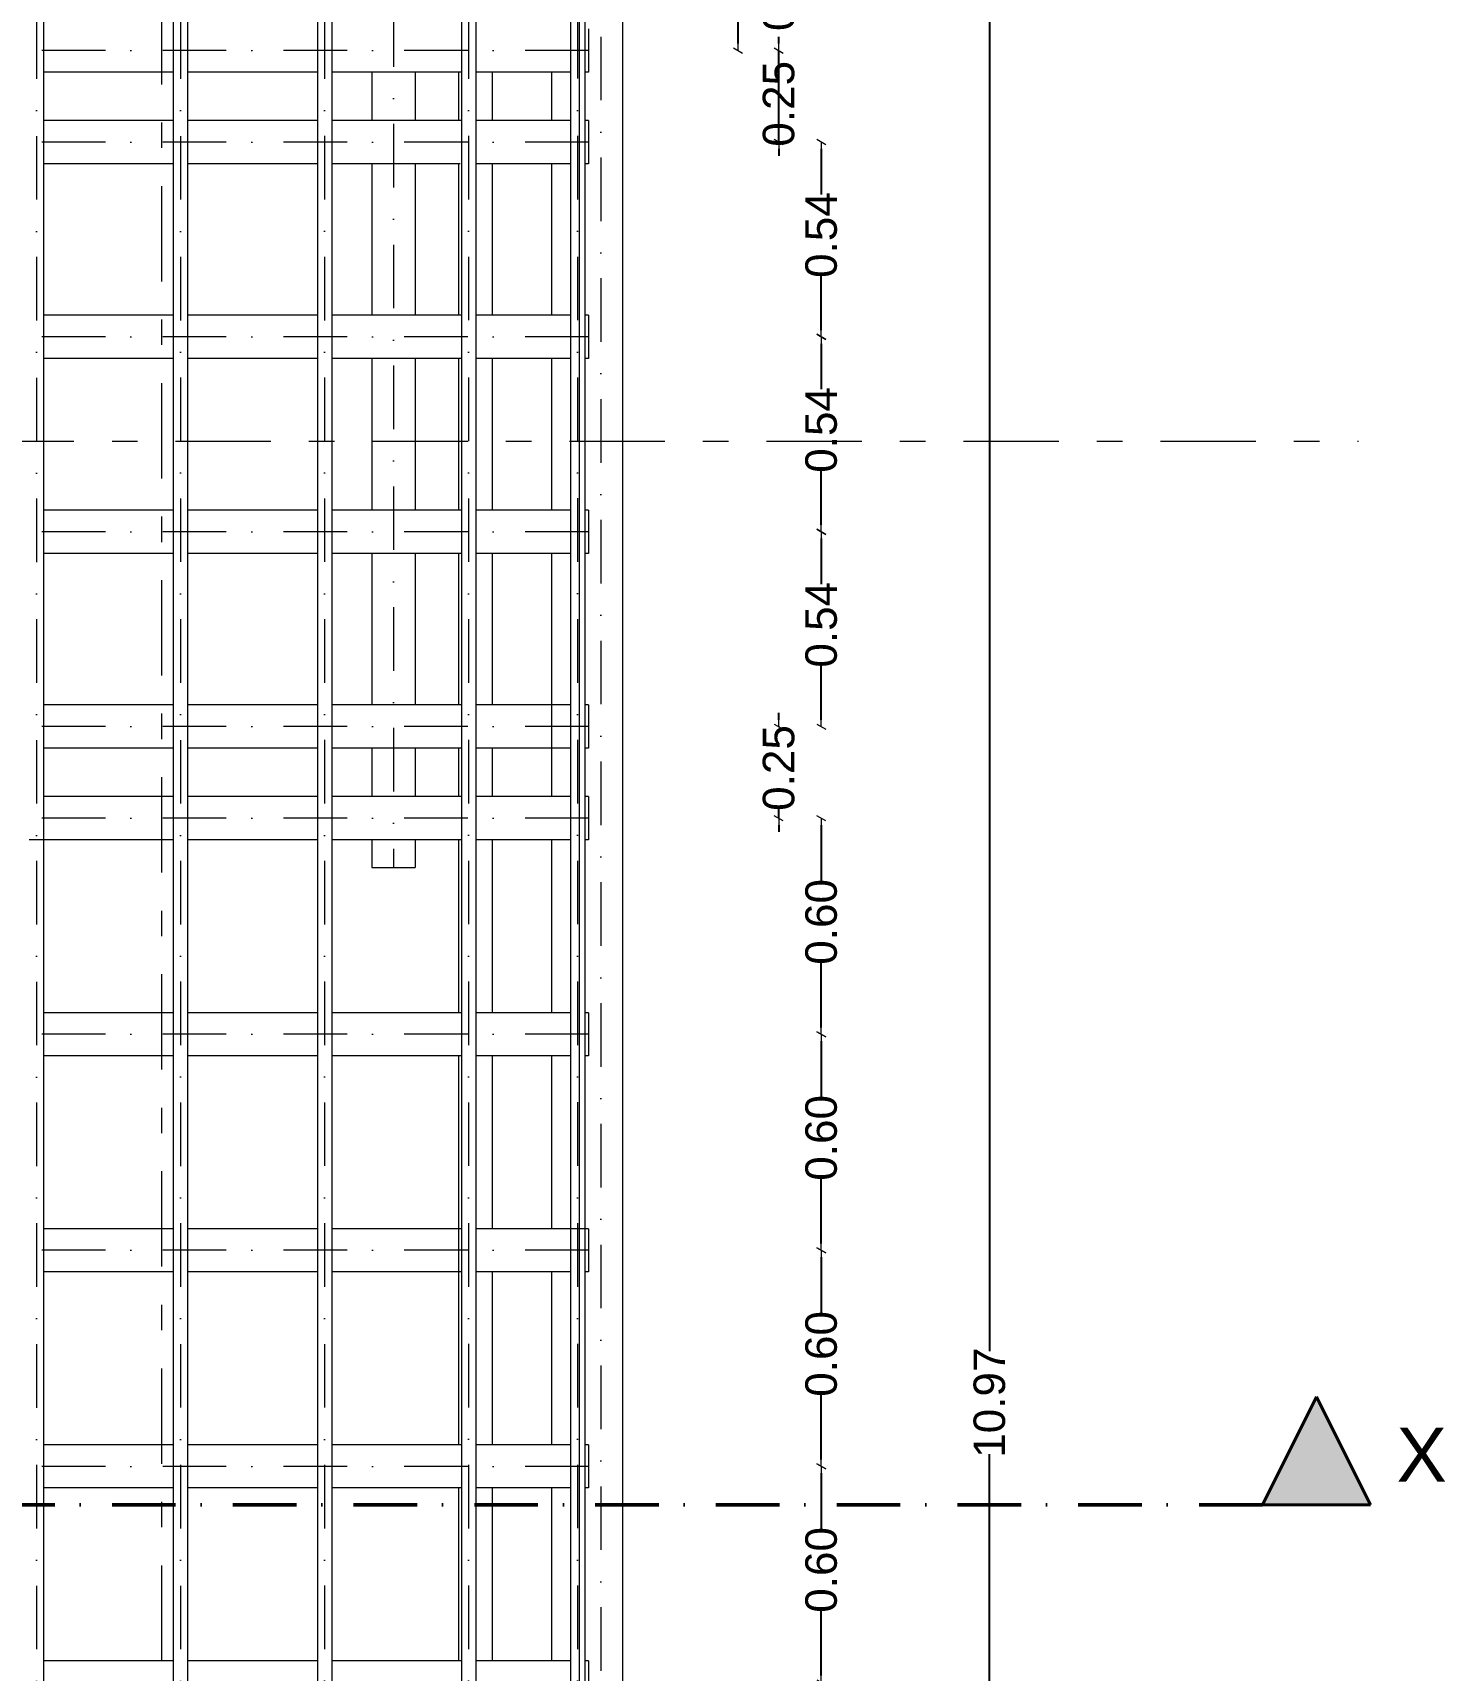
# Model space of a CAD drawing. Header units: millimetres. Extents: x -71878 to 121433, y -67383 to 83273.
# Drawn here: x -22085 to -18164, y 14594 to 19138 of the extents above; entities that cross this region are included whole.
import ezdxf

# ---------------------------------------------------------------- set-up
doc = ezdxf.new("R2010")
doc.units = ezdxf.units.MM
doc.header["$MEASUREMENT"] = 0
doc.linetypes.add('Dot & Dashed', pattern=[335.138881, 176.388884, -88.194442, 0, -70.555556])
doc.linetypes.add('Double Dashed', pattern=[546.805537, 264.583325, -105.833328, 70.555556, -105.833328])
for name, color, linetype, lineweight in [('ACOTACIONES', 7, 'Continuous', 9), ('CORTES_Pluma_Nº__1', 7, 'Continuous', 0), ('CORTES_Pluma_Nº__101', 7, 'Continuous', 40), ('CORTES_Pluma_Nº__121', 7, 'Continuous', 50), ('EJES_Pluma_Nº__21', 7, 'Continuous', 5), ('ENTIRADO_Pluma_Nº__21', 7, 'Continuous', 5), ('Vigas_Pluma_Nº__21', 7, 'Continuous', 5)]:
    doc.layers.add(name, color=color, linetype=linetype, lineweight=lineweight)
doc.layers.add('CORTES', color=7, linetype='Continuous')
doc.layers.add('ENTIRADO_Pluma_Nº__24', color=7, linetype='Continuous', lineweight=5, true_color=0x969696)
doc.layers.add('Vigas_Pluma_Nº__24', color=7, linetype='Continuous', lineweight=5, true_color=0x969696)
doc.styles.add('Estilo_Generado_2', font='Arial.ttf')
doc.dimstyles.new('Estilo_Generado__2', dxfattribs={"dimtxt": 87.5, "dimasz": 19, "dimexe": 0.18, "dimexo": 0, "dimgap": 0.09, "dimtad": 0, "dimlfac": 0.001, "dimzin": 0, "dimdsep": 46, "dimtxsty": 'Estilo_Generado_2', "dimblk": 'ARROWHEAD_2', "dimblk1": 'ARROWHEAD_2', "dimblk2": 'ARROWHEAD_2', "dimcen": 0.09, "dimse1": 1, "dimse2": 1, "dimclrd": 7, "dimclre": 7, "dimclrt": 7, "dimadec": 0, "dimazin": 0, "dimtfac": 1, "dimtmove": 0, "dimatfit": 3, "dimfxl": 1, "dimtolj": 1, "dimtzin": 0, "dimarcsym": 0})

# ---------------------------------------------------------------- blocks, each defined once
blk = doc.blocks.new('ARROWHEAD_2')
at = {"color": 0, "linetype": 'Continuous', "lineweight": 0}
for p, q in [((0, 0), (-1, 0)), ((-0.38, -0.66), (0.38, 0.66))]:
    blk.add_line(p, q, dxfattribs=at)
blk = doc.blocks.new('*D510')
at = {"layer": 'ACOTACIONES', "color": 7, "linetype": 'Continuous', "lineweight": -2, "transparency": 16777216}
for p, q in [((-19895.6, 15140.9), (-19895.6, 14985.5)), ((-19895.6, 14579.5), (-19895.6, 14759.7))]:
    blk.add_line(p, q, dxfattribs=at)
at = {"layer": 'Defpoints', "color": 0, "linetype": 'Continuous', "transparency": 16777216}
for p in [(-20541.7, 15159.9), (-19895.6, 15159.9), (-20541.7, 14560.5)]:
    blk.add_point(p, dxfattribs=at)
at = {"layer": 'ACOTACIONES', "color": 7, "linetype": 'Continuous', "lineweight": -2, "transparency": 16777216, "xscale": 19, "yscale": 19, "zscale": 19}
for p, rotation in [((-19895.6, 15159.9), 90), ((-19895.6, 14560.5), 270)]:
    blk.add_blockref('ARROWHEAD_2', p, dxfattribs=dict(at, rotation=rotation))
at = {"layer": 'ACOTACIONES', "color": 7, "linetype": 'Continuous', "transparency": 16777216, "insert": (-19895.6, 14872.6), "char_height": 87.5, "attachment_point": 5, "rotation": 90, "style": 'Estilo_Generado_2'}
blk.add_mtext('\\A1;0.60', dxfattribs=at)
blk = doc.blocks.new('*D511')
at = {"layer": 'ACOTACIONES', "color": 7, "linetype": 'Continuous', "lineweight": -2, "transparency": 16777216}
for p, q in [((-19895.6, 15740.4), (-19895.6, 15584.9)), ((-19895.6, 15178.9), (-19895.6, 15359.1))]:
    blk.add_line(p, q, dxfattribs=at)
at = {"layer": 'Defpoints', "color": 0, "linetype": 'Continuous', "transparency": 16777216}
for p in [(-20541.7, 15759.4), (-19895.6, 15759.4), (-20541.7, 15159.9)]:
    blk.add_point(p, dxfattribs=at)
at = {"layer": 'ACOTACIONES', "color": 7, "linetype": 'Continuous', "lineweight": -2, "transparency": 16777216, "xscale": 19, "yscale": 19, "zscale": 19}
for p, rotation in [((-19895.6, 15759.4), 90), ((-19895.6, 15159.9), 270)]:
    blk.add_blockref('ARROWHEAD_2', p, dxfattribs=dict(at, rotation=rotation))
at = {"layer": 'ACOTACIONES', "color": 7, "linetype": 'Continuous', "transparency": 16777216, "insert": (-19895.6, 15472), "char_height": 87.5, "attachment_point": 5, "rotation": 90, "style": 'Estilo_Generado_2'}
blk.add_mtext('\\A1;0.60', dxfattribs=at)
blk = doc.blocks.new('*D512')
at = {"layer": 'ACOTACIONES', "color": 7, "linetype": 'Continuous', "lineweight": -2, "transparency": 16777216}
for p, q in [((-19895.6, 16339.9), (-19895.6, 16184.4)), ((-19895.6, 15778.4), (-19895.6, 15958.6))]:
    blk.add_line(p, q, dxfattribs=at)
at = {"layer": 'Defpoints', "color": 0, "linetype": 'Continuous', "transparency": 16777216}
for p in [(-20541.7, 16358.9), (-19895.6, 16358.9), (-20541.7, 15759.4)]:
    blk.add_point(p, dxfattribs=at)
at = {"layer": 'ACOTACIONES', "color": 7, "linetype": 'Continuous', "lineweight": -2, "transparency": 16777216, "xscale": 19, "yscale": 19, "zscale": 19}
for p, rotation in [((-19895.6, 16358.9), 90), ((-19895.6, 15759.4), 270)]:
    blk.add_blockref('ARROWHEAD_2', p, dxfattribs=dict(at, rotation=rotation))
at = {"layer": 'ACOTACIONES', "color": 7, "linetype": 'Continuous', "transparency": 16777216, "insert": (-19895.6, 16071.5), "char_height": 87.5, "attachment_point": 5, "rotation": 90, "style": 'Estilo_Generado_2'}
blk.add_mtext('\\A1;0.60', dxfattribs=at)
blk = doc.blocks.new('*D513')
at = {"layer": 'ACOTACIONES', "color": 7, "linetype": 'Continuous', "lineweight": -2, "transparency": 16777216}
for p, q in [((-19895.6, 16939.3), (-19895.6, 16783.8)), ((-19895.6, 16377.9), (-19895.6, 16558))]:
    blk.add_line(p, q, dxfattribs=at)
at = {"layer": 'Defpoints', "color": 0, "linetype": 'Continuous', "transparency": 16777216}
for p in [(-20541.7, 16958.3), (-19895.6, 16958.3), (-20541.7, 16358.9)]:
    blk.add_point(p, dxfattribs=at)
at = {"layer": 'ACOTACIONES', "color": 7, "linetype": 'Continuous', "lineweight": -2, "transparency": 16777216, "xscale": 19, "yscale": 19, "zscale": 19}
for p, rotation in [((-19895.6, 16958.3), 90), ((-19895.6, 16358.9), 270)]:
    blk.add_blockref('ARROWHEAD_2', p, dxfattribs=dict(at, rotation=rotation))
at = {"layer": 'ACOTACIONES', "color": 7, "linetype": 'Continuous', "transparency": 16777216, "insert": (-19895.6, 16670.9), "char_height": 87.5, "attachment_point": 5, "rotation": 90, "style": 'Estilo_Generado_2'}
blk.add_mtext('\\A1;0.60', dxfattribs=at)
blk = doc.blocks.new('*D514')
at = {"layer": 'ACOTACIONES', "color": 7, "linetype": 'Continuous', "lineweight": -2, "transparency": 16777216}
for p, q in [((-20013.7, 17231.7), (-20013.7, 17250.7)), ((-20013.7, 17212.7), (-20013.7, 17210.8)), ((-20013.7, 16958.3), (-20013.7, 16985)), ((-20013.7, 16939.3), (-20013.7, 16920.3))]:
    blk.add_line(p, q, dxfattribs=at)
at = {"layer": 'Defpoints', "color": 0, "linetype": 'Continuous', "transparency": 16777216}
for p in [(-20541.7, 17212.7), (-20013.7, 17212.7), (-20541.7, 16958.3)]:
    blk.add_point(p, dxfattribs=at)
at = {"layer": 'ACOTACIONES', "color": 7, "linetype": 'Continuous', "lineweight": -2, "transparency": 16777216, "xscale": 19, "yscale": 19, "zscale": 19}
for p, rotation in [((-20013.7, 17212.7), 270), ((-20013.7, 16958.3), 90)]:
    blk.add_blockref('ARROWHEAD_2', p, dxfattribs=dict(at, rotation=rotation))
at = {"layer": 'ACOTACIONES', "color": 7, "linetype": 'Continuous', "transparency": 16777216, "insert": (-20013.7, 17097.9), "char_height": 87.5, "attachment_point": 5, "rotation": 90, "style": 'Estilo_Generado_2'}
blk.add_mtext('\\A1;0.25', dxfattribs=at)
blk = doc.blocks.new('*D515')
at = {"layer": 'ACOTACIONES', "color": 7, "linetype": 'Continuous', "lineweight": -2, "transparency": 16777216}
for p, q in [((-19895.6, 17734.4), (-19895.6, 17608.3)), ((-19895.6, 17231.7), (-19895.6, 17382.5))]:
    blk.add_line(p, q, dxfattribs=at)
at = {"layer": 'Defpoints', "color": 0, "linetype": 'Continuous', "transparency": 16777216}
for p in [(-20541.7, 17753.4), (-19895.6, 17753.4), (-20541.7, 17212.7)]:
    blk.add_point(p, dxfattribs=at)
at = {"layer": 'ACOTACIONES', "color": 7, "linetype": 'Continuous', "lineweight": -2, "transparency": 16777216, "xscale": 19, "yscale": 19, "zscale": 19}
for p, rotation in [((-19895.6, 17753.4), 90), ((-19895.6, 17212.7), 270)]:
    blk.add_blockref('ARROWHEAD_2', p, dxfattribs=dict(at, rotation=rotation))
at = {"layer": 'ACOTACIONES', "color": 7, "linetype": 'Continuous', "transparency": 16777216, "insert": (-19895.6, 17495.4), "char_height": 87.5, "attachment_point": 5, "rotation": 90, "style": 'Estilo_Generado_2'}
blk.add_mtext('\\A1;0.54', dxfattribs=at)
blk = doc.blocks.new('*D516')
at = {"layer": 'ACOTACIONES', "color": 7, "linetype": 'Continuous', "lineweight": -2, "transparency": 16777216}
for p, q in [((-19895.6, 18275.1), (-19895.6, 18149)), ((-19895.6, 17772.4), (-19895.6, 17923.2))]:
    blk.add_line(p, q, dxfattribs=at)
at = {"layer": 'Defpoints', "color": 0, "linetype": 'Continuous', "transparency": 16777216}
for p in [(-20541.7, 18294.1), (-19895.6, 18294.1), (-20541.7, 17753.4)]:
    blk.add_point(p, dxfattribs=at)
at = {"layer": 'ACOTACIONES', "color": 7, "linetype": 'Continuous', "lineweight": -2, "transparency": 16777216, "xscale": 19, "yscale": 19, "zscale": 19}
for p, rotation in [((-19895.6, 18294.1), 90), ((-19895.6, 17753.4), 270)]:
    blk.add_blockref('ARROWHEAD_2', p, dxfattribs=dict(at, rotation=rotation))
at = {"layer": 'ACOTACIONES', "color": 7, "linetype": 'Continuous', "transparency": 16777216, "insert": (-19895.6, 18036.1), "char_height": 87.5, "attachment_point": 5, "rotation": 90, "style": 'Estilo_Generado_2'}
blk.add_mtext('\\A1;0.54', dxfattribs=at)
blk = doc.blocks.new('*D517')
at = {"layer": 'ACOTACIONES', "color": 7, "linetype": 'Continuous', "lineweight": -2, "transparency": 16777216}
for p, q in [((-19895.6, 18815.8), (-19895.6, 18689.7)), ((-19895.6, 18313.1), (-19895.6, 18463.9))]:
    blk.add_line(p, q, dxfattribs=at)
at = {"layer": 'Defpoints', "color": 0, "linetype": 'Continuous', "transparency": 16777216}
for p in [(-20541.7, 18834.8), (-19895.6, 18834.8), (-20541.7, 18294.1)]:
    blk.add_point(p, dxfattribs=at)
at = {"layer": 'ACOTACIONES', "color": 7, "linetype": 'Continuous', "lineweight": -2, "transparency": 16777216, "xscale": 19, "yscale": 19, "zscale": 19}
for p, rotation in [((-19895.6, 18834.8), 90), ((-19895.6, 18294.1), 270)]:
    blk.add_blockref('ARROWHEAD_2', p, dxfattribs=dict(at, rotation=rotation))
at = {"layer": 'ACOTACIONES', "color": 7, "linetype": 'Continuous', "transparency": 16777216, "insert": (-19895.6, 18576.8), "char_height": 87.5, "attachment_point": 5, "rotation": 90, "style": 'Estilo_Generado_2'}
blk.add_mtext('\\A1;0.54', dxfattribs=at)
blk = doc.blocks.new('*D518')
at = {"layer": 'ACOTACIONES', "color": 7, "linetype": 'Continuous', "lineweight": -2, "transparency": 16777216}
for p, q in [((-20013.7, 19108.2), (-20013.7, 19127.2)), ((-20013.7, 18834.8), (-20013.7, 19089.2)), ((-20013.7, 18815.8), (-20013.7, 18796.8))]:
    blk.add_line(p, q, dxfattribs=at)
at = {"layer": 'Defpoints', "color": 0, "linetype": 'Continuous', "transparency": 16777216}
for p in [(-20541.7, 19089.2), (-20013.7, 19089.2), (-20541.7, 18834.8)]:
    blk.add_point(p, dxfattribs=at)
at = {"layer": 'ACOTACIONES', "color": 7, "linetype": 'Continuous', "lineweight": -2, "transparency": 16777216, "xscale": 19, "yscale": 19, "zscale": 19}
for p, rotation in [((-20013.7, 19089.2), 270), ((-20013.7, 18834.8), 90)]:
    blk.add_blockref('ARROWHEAD_2', p, dxfattribs=dict(at, rotation=rotation))
at = {"layer": 'ACOTACIONES', "color": 7, "linetype": 'Continuous', "transparency": 16777216, "insert": (-20013.7, 18941), "char_height": 87.5, "attachment_point": 5, "rotation": 90, "style": 'Estilo_Generado_2'}
blk.add_mtext('\\A1;0.25', dxfattribs=at)
blk = doc.blocks.new('*D519')
at = {"layer": 'ACOTACIONES', "color": 7, "linetype": 'Continuous', "lineweight": -2, "transparency": 16777216}
for p, q in [((-20126.6, 19242.4), (-20126.6, 19262.1)), ((-20126.6, 19108.2), (-20126.6, 19223.4))]:
    blk.add_line(p, q, dxfattribs=at)
at = {"layer": 'Defpoints', "color": 0, "linetype": 'Continuous', "transparency": 16777216}
for p in [(-20541.7, 19242.4), (-20126.6, 19242.4), (-20541.7, 19089.2)]:
    blk.add_point(p, dxfattribs=at)
at = {"layer": 'ACOTACIONES', "color": 7, "linetype": 'Continuous', "lineweight": -2, "transparency": 16777216, "xscale": 19, "yscale": 19, "zscale": 19}
for p, rotation in [((-20126.6, 19242.4), 90), ((-20126.6, 19089.2), 270)]:
    blk.add_blockref('ARROWHEAD_2', p, dxfattribs=dict(at, rotation=rotation))
at = {"layer": 'ACOTACIONES', "color": 7, "linetype": 'Continuous', "transparency": 16777216, "insert": (-20013.7, 19262.1), "char_height": 87.5, "attachment_point": 5, "rotation": 90, "style": 'Estilo_Generado_2'}
blk.add_mtext('\\A1;0.15', dxfattribs=at)
blk = doc.blocks.new('*D523')
at = {"layer": 'ACOTACIONES', "color": 7, "linetype": 'Continuous', "lineweight": -2, "transparency": 16777216}
for p, q in [((-19428.7, 20784.5), (-19428.7, 15480)), ((-19428.7, 9857.1), (-19428.7, 15193.3))]:
    blk.add_line(p, q, dxfattribs=at)
at = {"layer": 'Defpoints', "color": 0, "linetype": 'Continuous', "transparency": 16777216}
for p in [(-20507.8, 20803.5), (-19428.7, 20803.5), (-20507.8, 9838.1)]:
    blk.add_point(p, dxfattribs=at)
at = {"layer": 'ACOTACIONES', "color": 7, "linetype": 'Continuous', "lineweight": -2, "transparency": 16777216, "xscale": 19, "yscale": 19, "zscale": 19}
for p, rotation in [((-19428.7, 20803.5), 90), ((-19428.7, 9838.1), 270)]:
    blk.add_blockref('ARROWHEAD_2', p, dxfattribs=dict(at, rotation=rotation))
at = {"layer": 'ACOTACIONES', "color": 7, "linetype": 'Continuous', "transparency": 16777216, "insert": (-19428.7, 15336.6), "char_height": 87.5, "attachment_point": 5, "rotation": 90, "style": 'Estilo_Generado_2'}
blk.add_mtext('\\A1;10.97', dxfattribs=at)
blk = doc.blocks.new('Plano de Corte_1_2', base_point=(47322.7, 31315.5))
at = {"layer": 'CORTES', "linetype": 'Continuous', "lineweight": 0, "true_color": 0x000000}
blk.add_hatch(color=18, dxfattribs=at).paths.add_polyline_path([(47472.7, 31315.5), (47172.7, 31315.5), (47322.7, 31615.5)])
at = {"layer": 'CORTES_Pluma_Nº__101', "linetype": 'Continuous'}
for p, q in [((47172.7, 31315.5), (47322.7, 31615.5)), ((47322.7, 31615.5), (47472.7, 31315.5)), ((47472.7, 31315.5), (47172.7, 31315.5))]:
    blk.add_line(p, q, dxfattribs=at)
at = {"layer": 'CORTES_Pluma_Nº__121', "linetype": 'Dot & Dashed'}
blk.add_line((47172.7, 31315.5), (29881.2, 31315.5), dxfattribs=at)
at = {"layer": 'CORTES_Pluma_Nº__1', "insert": (47684.3, 31379.9), "char_height": 150, "attachment_point": 9, "style": 'Estilo_Generado_2'}
blk.add_mtext('\\A1;{\\fSwis721 BT|b0|i0|c0|p34;X}', dxfattribs=at)

msp = doc.modelspace()

# ---------------------------------------------------------------- linework, layer by layer
at = {"layer": 'EJES_Pluma_Nº__21', "linetype": 'Double Dashed'}
for p, q in [((-21726.504, 14620.49), (-21726.504, 23452.423)), ((-36998.627, 18005.063), (-18404.731, 18005.063))]:
    msp.add_line(p, q, dxfattribs=at)
at = {"layer": 'ENTIRADO_Pluma_Nº__21', "linetype": 'Continuous'}
for p, q in [((-22054.507, 20862.932), (-22054.507, 9971.763)), ((-21694.507, 20863.068), (-21694.507, 9971.763)), ((-21654.507, 20863.068), (-21654.507, 9971.763)), ((-21294.507, 20863.205), (-21294.507, 9971.763)), ((-21254.507, 20863.205), (-21254.507, 9971.763)), ((-20894.507, 20863.341), (-20894.507, 9971.763)), ((-20854.507, 20863.341), (-20854.507, 9971.763)), ((-20591.931, 20863.444), (-20591.931, 9971.763)), ((-20551.931, 20863.444), (-20551.931, 19029.218)), ((-20551.931, 19029.218), (-20551.931, 9971.763))]:
    msp.add_line(p, q, dxfattribs=at)
at = {"layer": 'ENTIRADO_Pluma_Nº__24', "linetype": 'Dot & Dashed'}
for p, q in [((-22074.507, 20862.932), (-22074.507, 9971.763)), ((-21674.507, 20863.068), (-21674.507, 9971.763)), ((-21274.507, 20863.205), (-21274.507, 9971.763)), ((-20874.507, 20863.341), (-20874.507, 9971.763)), ((-20571.931, 20863.444), (-20571.931, 9971.763))]:
    msp.add_line(p, q, dxfattribs=at)
at = {"layer": 'Vigas_Pluma_Nº__21', "linetype": 'Continuous'}
for p, q in [((-20567.803, 20743.388), (-20567.803, 9898.082)), ((-20447.803, 20743.486), (-20447.803, 9898.123)), ((-20541.684, 19149.218), (-20541.684, 19029.218)), ((-21694.507, 19029.218), (-22054.507, 19029.218)), ((-21294.507, 19029.218), (-21654.507, 19029.218)), ((-20894.507, 19029.218), (-21254.507, 19029.218)), ((-21142.993, 19029.218), (-21142.993, 18894.796)), ((-21022.993, 19029.218), (-21022.993, 18894.796)), ((-20902.993, 19029.218), (-20902.993, 18894.796)), ((-20591.931, 19029.218), (-20854.507, 19029.218)), ((-20809.315, 19029.218), (-20809.315, 18894.796)), ((-20644.544, 19029.218), (-20644.544, 18894.796)), ((-20541.684, 19029.218), (-20551.931, 19029.218)), ((-21694.507, 18894.796), (-22054.507, 18894.796)), ((-21294.507, 18894.796), (-21654.507, 18894.796)), ((-20894.507, 18894.796), (-21254.507, 18894.796)), ((-20591.931, 18894.796), (-20854.507, 18894.796)), ((-20541.684, 18894.796), (-20551.931, 18894.796)), ((-20541.684, 18894.796), (-20541.684, 18774.796)), ((-21694.507, 18774.796), (-22054.507, 18774.796)), ((-21294.507, 18774.796), (-21654.507, 18774.796)), ((-20898.095, 18774.796), (-21254.507, 18774.796)), ((-21142.993, 18774.796), (-21142.993, 18354.111)), ((-21022.993, 18774.796), (-21022.993, 18354.111)), ((-20902.993, 18774.796), (-20902.993, 18354.111)), ((-20591.931, 18774.796), (-20854.507, 18774.796)), ((-20809.315, 18774.796), (-20809.315, 18354.111)), ((-20644.544, 18774.796), (-20644.544, 18354.111)), ((-20541.684, 18774.796), (-20551.931, 18774.796)), ((-21694.507, 18354.111), (-22054.507, 18354.111)), ((-21294.507, 18354.111), (-21654.507, 18354.111)), ((-20894.507, 18354.111), (-21254.507, 18354.111)), ((-20591.931, 18354.111), (-20854.507, 18354.111)), ((-20541.684, 18354.111), (-20551.931, 18354.111)), ((-20541.684, 18354.111), (-20541.684, 18234.111)), ((-21694.507, 18234.111), (-22054.507, 18234.111)), ((-21294.507, 18234.111), (-21654.507, 18234.111)), ((-20894.507, 18234.111), (-21254.507, 18234.111)), ((-21142.993, 18234.111), (-21142.993, 17813.425)), ((-21022.993, 18234.111), (-21022.993, 17813.425)), ((-20902.993, 18234.111), (-20902.993, 17813.425)), ((-20591.931, 18234.111), (-20854.507, 18234.111)), ((-20809.315, 18234.111), (-20809.315, 17813.425)), ((-20644.544, 18234.111), (-20644.544, 17813.425)), ((-20541.684, 18234.111), (-20551.931, 18234.111)), ((-21694.507, 17813.425), (-22054.507, 17813.425)), ((-21294.507, 17813.425), (-21654.507, 17813.425)), ((-20894.507, 17813.425), (-21254.507, 17813.425)), ((-20644.544, 17813.425), (-20854.507, 17813.425)), ((-20591.931, 17813.425), (-20644.544, 17813.425)), ((-20541.684, 17813.425), (-20551.931, 17813.425)), ((-20541.684, 17813.425), (-20541.684, 17693.425)), ((-21694.507, 17693.425), (-22054.507, 17693.425)), ((-21294.507, 17693.425), (-21654.507, 17693.425)), ((-20894.507, 17693.425), (-21254.507, 17693.425)), ((-21142.993, 17693.425), (-21142.993, 17272.74)), ((-21022.993, 17693.425), (-21022.993, 17272.74)), ((-20902.993, 17693.425), (-20902.993, 17272.74)), ((-20644.544, 17693.425), (-20854.507, 17693.425)), ((-20809.315, 17693.425), (-20809.315, 17272.74)), ((-20591.931, 17693.425), (-20644.544, 17693.425)), ((-20644.544, 17693.425), (-20644.544, 17272.74)), ((-20541.684, 17693.425), (-20551.931, 17693.425)), ((-21694.507, 17272.74), (-22054.507, 17272.74)), ((-21294.507, 17272.74), (-21654.507, 17272.74)), ((-20894.507, 17272.74), (-21254.507, 17272.74)), ((-20591.931, 17272.74), (-20854.507, 17272.74)), ((-20644.544, 17272.74), (-20644.544, 17152.74)), ((-20541.684, 17272.74), (-20551.931, 17272.74)), ((-20541.684, 17272.74), (-20541.684, 17152.74)), ((-21694.507, 17152.74), (-22054.507, 17152.74)), ((-21294.507, 17152.74), (-21654.507, 17152.74)), ((-20894.507, 17152.74), (-21254.507, 17152.74)), ((-21142.993, 17152.74), (-21142.993, 17018.318)), ((-21022.993, 17152.74), (-21022.993, 17018.318)), ((-20902.993, 17152.74), (-20902.993, 17018.318)), ((-20591.931, 17152.74), (-20854.507, 17152.74)), ((-20809.315, 17152.74), (-20809.315, 17018.318)), ((-20644.544, 17152.74), (-20644.544, 17018.318)), ((-20541.684, 17152.74), (-20551.931, 17152.74)), ((-21694.507, 17018.318), (-22054.507, 17018.318)), ((-21294.507, 17018.318), (-21654.507, 17018.318)), ((-20894.507, 17018.318), (-21254.507, 17018.318)), ((-20591.931, 17018.318), (-20854.507, 17018.318)), ((-20541.684, 17018.318), (-20551.931, 17018.318)), ((-20541.684, 17018.318), (-20541.684, 16898.318)), ((-22054.507, 16898.318), (-22094.507, 16898.318)), ((-21694.507, 16898.318), (-22054.507, 16898.318)), ((-21294.507, 16898.318), (-21654.507, 16898.318)), ((-20894.507, 16898.318), (-21254.507, 16898.318)), ((-21142.993, 16898.318), (-21142.993, 16821.846)), ((-21022.993, 16898.318), (-21022.993, 16821.846)), ((-20902.993, 16898.318), (-20902.993, 16418.861)), ((-20591.931, 16898.318), (-20854.507, 16898.318)), ((-20809.315, 16898.318), (-20809.315, 16418.861)), ((-20644.544, 16898.318), (-20644.544, 16418.861)), ((-20541.684, 16898.318), (-20551.931, 16898.318)), ((-21142.993, 16821.846), (-21022.993, 16821.846)), ((-21694.507, 16418.861), (-22054.507, 16418.861)), ((-21294.507, 16418.861), (-21654.507, 16418.861)), ((-20894.507, 16418.861), (-21254.507, 16418.861)), ((-20591.931, 16418.861), (-20854.507, 16418.861)), ((-20541.684, 16418.861), (-20551.931, 16418.861)), ((-20541.684, 16418.861), (-20541.684, 16298.861)), ((-21694.507, 16298.861), (-22054.507, 16298.861)), ((-21294.507, 16298.861), (-21654.507, 16298.861)), ((-20894.507, 16298.861), (-21254.507, 16298.861)), ((-20902.993, 16298.861), (-20902.993, 15219.947)), ((-20591.931, 16298.861), (-20854.507, 16298.861)), ((-20809.315, 16298.861), (-20809.315, 15819.404)), ((-20644.544, 16298.861), (-20644.544, 15819.404)), ((-20541.684, 16298.861), (-20551.931, 16298.861)), ((-21694.507, 15819.404), (-22054.507, 15819.404)), ((-21294.507, 15819.404), (-21654.507, 15819.404)), ((-20894.507, 15819.404), (-21254.507, 15819.404)), ((-20591.931, 15819.404), (-20854.507, 15819.404)), ((-20551.931, 15819.404), (-20591.931, 15819.404)), ((-20541.684, 15819.404), (-20551.931, 15819.404)), ((-20541.684, 15819.404), (-20541.684, 15699.404)), ((-21694.507, 15699.404), (-22054.507, 15699.404)), ((-21294.507, 15699.404), (-21654.507, 15699.404)), ((-20894.507, 15699.404), (-21254.507, 15699.404)), ((-20591.931, 15699.404), (-20854.507, 15699.404)), ((-20809.315, 15699.404), (-20809.315, 15219.947)), ((-20644.544, 15699.404), (-20644.544, 15219.947)), ((-20541.684, 15699.404), (-20551.931, 15699.404)), ((-21694.507, 15219.947), (-22054.507, 15219.947)), ((-21294.507, 15219.947), (-21654.507, 15219.947)), ((-20894.507, 15219.947), (-21254.507, 15219.947)), ((-20591.931, 15219.947), (-20854.507, 15219.947)), ((-20541.684, 15219.947), (-20551.931, 15219.947)), ((-20541.684, 15219.947), (-20541.684, 15099.947)), ((-21694.507, 15099.947), (-22054.507, 15099.947)), ((-21294.507, 15099.947), (-21654.507, 15099.947)), ((-20894.507, 15099.947), (-21254.507, 15099.947)), ((-20902.993, 15099.947), (-20902.993, 14620.49)), ((-20591.931, 15099.947), (-20854.507, 15099.947)), ((-20809.315, 15099.947), (-20809.315, 14620.49)), ((-20644.544, 15099.947), (-20644.544, 14620.49)), ((-20541.684, 15099.947), (-20551.931, 15099.947)), ((-21694.507, 14620.49), (-22054.507, 14620.49)), ((-21294.507, 14620.49), (-21654.507, 14620.49)), ((-20894.507, 14620.49), (-21254.507, 14620.49)), ((-20591.931, 14620.49), (-20854.507, 14620.49)), ((-20541.684, 14620.49), (-20551.931, 14620.49)), ((-20541.684, 14620.49), (-20541.684, 14500.49))]:
    msp.add_line(p, q, dxfattribs=at)
at = {"layer": 'Vigas_Pluma_Nº__24', "linetype": 'Dot & Dashed'}
for p, q in [((-21082.993, 20896.623), (-21082.993, 16821.846)), ((-20507.803, 20803.466), (-20507.803, 9838.103)), ((-20541.684, 19089.218), (-33862.29, 19089.218)), ((-20541.684, 18834.796), (-33862.29, 18834.796)), ((-20541.684, 18294.111), (-33862.29, 18294.111)), ((-20541.684, 17753.425), (-33862.29, 17753.425)), ((-20541.684, 17212.74), (-33862.29, 17212.74)), ((-20541.684, 16958.318), (-33862.29, 16958.318)), ((-20541.684, 16358.861), (-33862.29, 16358.861)), ((-20541.684, 15759.404), (-33862.29, 15759.404)), ((-20541.684, 15159.947), (-33862.29, 15159.947))]:
    msp.add_line(p, q, dxfattribs=at)

# ---------------------------------------------------------------- block references
at = {"layer": 'CORTES'}
msp.add_blockref('Plano de Corte_1_2', (-18520.743, 15052.735), dxfattribs=at)

# ---------------------------------------------------------------- dimensions: what is measured, and where the dimension line sits
at = {"layer": 'ACOTACIONES', "linetype": 'Continuous'}
for base, p1, p2, picture, middle in [((-19428.706, 20803.466), (-20507.803, 9838.103), (-20507.787, 20803.466), '*D523', (-19428.706, 15336.638)), ((-20126.574, 19242.356), (-20541.684, 19089.218), (-20541.684, 19242.356), '*D519', (-20013.677, 19262.082)), ((-20013.677, 19089.218), (-20541.684, 18834.796), (-20541.684, 19089.218), '*D518', (-20013.677, 18941.027)), ((-19895.552, 18834.796), (-20541.684, 18294.111), (-20541.684, 18834.796), '*D517', (-19895.552, 18576.79)), ((-19895.552, 18294.111), (-20541.684, 17753.425), (-20541.684, 18294.111), '*D516', (-19895.552, 18036.105)), ((-19895.552, 17753.425), (-20541.684, 17212.74), (-20541.684, 17753.425), '*D515', (-19895.552, 17495.419)), ((-20013.677, 17212.74), (-20541.684, 16958.318), (-20541.684, 17212.74), '*D514', (-20013.677, 17097.866)), ((-19895.552, 16958.318), (-20541.684, 16358.861), (-20541.684, 16958.318), '*D513', (-19895.552, 16670.927)), ((-19895.552, 16358.861), (-20541.684, 15759.404), (-20541.684, 16358.861), '*D512', (-19895.552, 16071.47)), ((-19895.552, 15759.404), (-20541.684, 15159.947), (-20541.684, 15759.404), '*D511', (-19895.552, 15472.013)), ((-19895.552, 15159.947), (-20541.684, 14560.49), (-20541.684, 15159.947), '*D510', (-19895.552, 14872.556))]:
    dim = msp.add_linear_dim(base=base, p1=p1, p2=p2, angle=90, dimstyle='Estilo_Generado__2', dxfattribs=at)
    dim.commit()
    dim.dimension.update_dxf_attribs({"geometry": picture, "text_midpoint": middle, "dimtype": 160, "text_rotation": 90})

doc.saveas('drawing.dxf')
